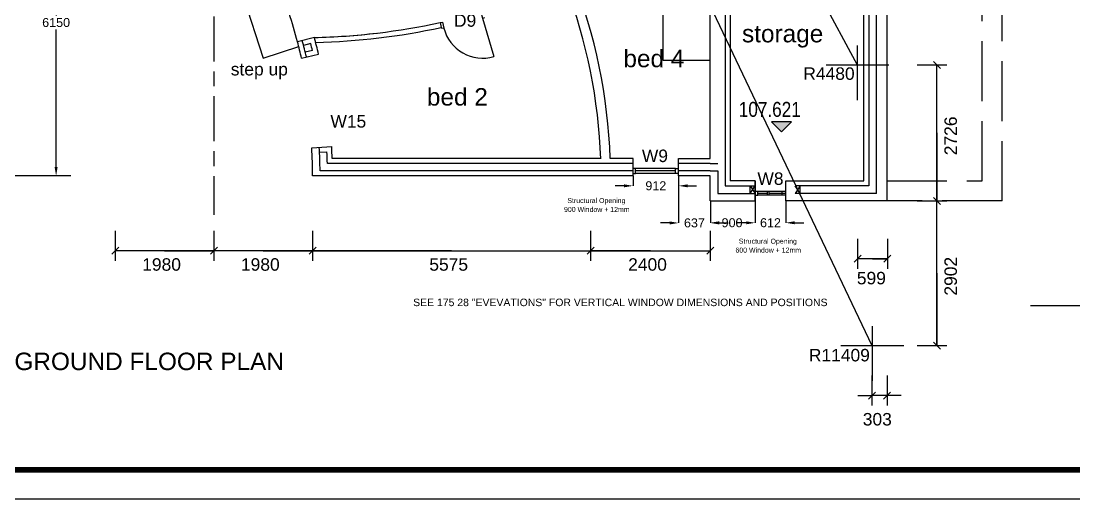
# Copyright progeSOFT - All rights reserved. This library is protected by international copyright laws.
# Model space of a CAD drawing. Header units: millimetres. Extents: x 0 to 51125, y 837 to 28055.
# Drawn here: x 18726 to 39841, y 837 to 10417 of the extents above; entities that cross this region are included whole.
import ezdxf

# ---------------------------------------------------------------- set-up
doc = ezdxf.new("R2010")
doc.units = ezdxf.units.MM
doc.linetypes.add('CENTER', pattern=[16, 9, -2, 3, -2])
doc.linetypes.add('DASHDOT', pattern=[16, 12, -4])
for name, color, linetype, true_color in [('1', 7, 'Continuous', 0xffffff), ('CAVITY', 7, 'Continuous', 0xffffff), ('NEW_LGF', 7, 'Continuous', 0xffffff), ('Spot Heights', 7, 'Continuous', 0xffffff)]:
    doc.layers.add(name, color=color, linetype=linetype, true_color=true_color)
doc.layers.add('Dimensions2', color=230, linetype='Continuous')
doc.layers.add('TitleBlock', color=7, linetype='Continuous')
doc.styles.add('ARIALN', font='ARIALN.TTF', dxfattribs={"height": 0.2})
doc.styles.add('Roman', font='romans')
doc.styles.get("Standard").update_dxf_attribs({"font": 'arial.ttf'})
doc.dimstyles.new('Arch', dxfattribs={"dimtxt": 180, "dimasz": 180, "dimexe": 0.18, "dimexo": 0.0625, "dimgap": 2, "dimtad": 0, "dimtih": 1, "dimtoh": 1, "dimdec": 0, "dimzin": 0, "dimdsep": 46, "dimtxsty": 'Standard', "dimcen": 0.09, "dimadec": 0, "dimazin": 0, "dimtfac": 1, "dimtdec": 4, "dimtofl": 0, "dimtmove": 0, "dimatfit": 3, "dimfxl": 1, "dimtolj": 1, "dimtzin": 0, "dimarcsym": 0})
doc.dimstyles.new('ISO-25', dxfattribs={"dimtxt": 2.5, "dimasz": 2.5, "dimexe": 1.25, "dimexo": 0.625, "dimtad": 1, "dimtxsty": 'Standard', "dimcen": 2.5, "dimadec": 0, "dimazin": 0, "dimtfac": 1, "dimtmove": 0, "dimatfit": 3, "dimfxl": 1, "dimarcsym": 0})

# ---------------------------------------------------------------- blocks, each defined once
blk = doc.blocks.new('A3E61BD9')
at = {"layer": 'Spot Heights', "linetype": 'Continuous', "ltscale": 100}
blk.add_hatch(color=15, dxfattribs=at).paths.add_polyline_path([(776, 200), (1176, 200), (976, 0)])
at = {"layer": 'Spot Heights', "color": 2, "linetype": 'Continuous', "ltscale": 100}
for p, q in [((776, 200), (976, 0)), ((1176, 200), (776, 200)), ((976, 0), (1176, 200))]:
    blk.add_line(p, q, dxfattribs=at)
at = {"layer": 'Spot Heights', "color": 15, "linetype": 'Continuous', "ltscale": 100, "style": 'ARIALN'}
blk.add_text('107.621', height=300, rotation=359.9494, dxfattribs=at).set_placement((122, 301))
blk = doc.blocks.new('18D58DFA')
at = {"layer": '1', "color": 9, "linetype": 'Continuous', "ltscale": 100}
for p, q in [((1367, 1093), (1367, 0)), ((741, 706), (2002, 706))]:
    blk.add_line(p, q, dxfattribs=at)
blk.add_text('R11409', height=250, dxfattribs=at).set_placement((101, 390))
blk = doc.blocks.new('286C7CDB')
at = {"layer": 'NEW_LGF', "color": 9, "linetype": 'Continuous', "ltscale": 100}
for p, q in [((625, 1093), (625, 0)), ((0, 706), (1261, 706))]:
    blk.add_line(p, q, dxfattribs=at)
blk = doc.blocks.new('BD8DD4A7')
at = {"layer": 'NEW_LGF', "color": 2, "linetype": 'Continuous', "ltscale": 100}
for p, q in [((864, 935), (816, 921)), ((816, 921), (851, 801)), ((0, 714), (49, 724)), ((49, 724), (76, 602)), ((851, 801), (899, 815)), ((76, 602), (27, 592))]:
    blk.add_line(p, q, dxfattribs=at)
at = {"layer": 'NEW_LGF', "color": 4, "linetype": 'Continuous', "ltscale": 100}
blk.add_line((851, 801), (1077, 32), dxfattribs=at)
at = {"layer": 'NEW_LGF', "color": 2, "linetype": 'Continuous', "ltscale": 100}
blk.add_arc((851, 801), 801, 194.3393, 286.3536, dxfattribs=at)
blk.add_arc((851, 801), 801, 194.3393, 286.3536, dxfattribs=at)
blk = doc.blocks.new('*D120')
at = {"layer": 'Defpoints', "color": 0}
for p in [(31000, 7312), (31912, 7312), (31912, 7114)]:
    blk.add_point(p, dxfattribs=at)
at = {"layer": 'Dimensions2', "color": 0, "lineweight": -2}
for p, q in [((31000, 7312), (31000, 7114)), ((31912, 7312), (31912, 7114)), ((30820, 7114), (30640, 7114)), ((32092, 7114), (32272, 7114))]:
    blk.add_line(p, q, dxfattribs=at)
at = {"layer": 'Dimensions2', "color": 0}
for points in [[(30820, 7084), (30820, 7144), (31000, 7114)], [(32092, 7144), (32092, 7084), (31912, 7114)]]:
    blk.add_solid(points, dxfattribs=at)
at = {"layer": 'Dimensions2', "color": 0, "insert": (31456, 7114), "char_height": 180, "attachment_point": 5}
blk.add_mtext('\\A1;912', dxfattribs=at)
blk = doc.blocks.new('*D121')
at = {"layer": 'Defpoints', "color": 0}
for p in [(33449, 6812), (34061, 6812), (34061, 6373)]:
    blk.add_point(p, dxfattribs=at)
at = {"layer": 'Dimensions2', "color": 0, "lineweight": -2}
for p, q in [((33449, 6812), (33449, 6373)), ((34061, 6812), (34061, 6373)), ((33269, 6373), (33089, 6373)), ((34241, 6373), (34421, 6373))]:
    blk.add_line(p, q, dxfattribs=at)
at = {"layer": 'Dimensions2', "color": 0}
for points in [[(33269, 6343), (33269, 6403), (33449, 6373)], [(34241, 6403), (34241, 6343), (34061, 6373)]]:
    blk.add_solid(points, dxfattribs=at)
at = {"layer": 'Dimensions2', "color": 0, "insert": (33755, 6373), "char_height": 180, "attachment_point": 5}
blk.add_mtext('\\A1;612', dxfattribs=at)
blk = doc.blocks.new('*D123')
at = {"layer": 'Defpoints', "color": 0}
for p in [(33449, 7212), (32549, 6812), (32549, 6373)]:
    blk.add_point(p, dxfattribs=at)
at = {"layer": 'Dimensions2', "color": 0, "lineweight": -2}
for p, q in [((33449, 7212), (33449, 6373)), ((32549, 6812), (32549, 6373)), ((32729, 6373), (32736, 6373)), ((33269, 6373), (33233, 6373))]:
    blk.add_line(p, q, dxfattribs=at)
at = {"layer": 'Dimensions2', "color": 0}
for points in [[(32729, 6403), (32729, 6343), (32549, 6373)], [(33269, 6343), (33269, 6403), (33449, 6373)]]:
    blk.add_solid(points, dxfattribs=at)
at = {"layer": 'Dimensions2', "color": 0, "insert": (32985, 6373), "char_height": 180, "attachment_point": 5}
blk.add_mtext('\\A1;900', dxfattribs=at)
blk = doc.blocks.new('D1')
at = {"layer": 'NEW_LGF', "color": 9, "linetype": 'Continuous', "ltscale": 100}
for p, q in [((35494, 6712), (35494, 6112)), ((36094, 6712), (36094, 6112)), ((36094, 6312), (35494, 6312)), ((35794, 6312), (35494, 6312)), ((35794, 6312), (36094, 6312))]:
    blk.add_line(p, q, dxfattribs=at)
at = {"layer": 'NEW_LGF', "color": 4, "linetype": 'Continuous', "ltscale": 100}
for p, q in [((35424, 6242), (35565, 6383)), ((36164, 6383), (36023, 6242))]:
    blk.add_line(p, q, dxfattribs=at)
blk = doc.blocks.new('*D133')
at = {"layer": 'Defpoints', "color": 0}
for p in [(19723, 13462), (19429, 7312), (19723, 7312)]:
    blk.add_point(p, dxfattribs=at)
at = {"layer": 'Dimensions2', "color": 0, "lineweight": -2}
for p, q in [((19723, 13462), (19429, 13462)), ((19429, 13282), (19429, 10529)), ((19429, 7492), (19429, 10245)), ((19723, 7312), (19429, 7312))]:
    blk.add_line(p, q, dxfattribs=at)
at = {"layer": 'Dimensions2', "color": 0}
for points in [[(19459, 13282), (19399, 13282), (19429, 13462)], [(19399, 7492), (19459, 7492), (19429, 7312)]]:
    blk.add_solid(points, dxfattribs=at)
at = {"layer": 'Dimensions2', "color": 0, "insert": (19429, 10387), "char_height": 180, "attachment_point": 5}
blk.add_mtext('\\A1;6150', dxfattribs=at)
blk = doc.blocks.new('*D134')
at = {"layer": 'Defpoints', "color": 0}
for p in [(19429, 19612), (18572, 7312), (19429, 7312)]:
    blk.add_point(p, dxfattribs=at)
at = {"layer": 'Dimensions2', "color": 0, "lineweight": -2}
for p, q in [((19429, 19612), (18572, 19612)), ((18572, 19432), (18572, 13604)), ((18572, 7492), (18572, 13320)), ((19429, 7312), (18572, 7312))]:
    blk.add_line(p, q, dxfattribs=at)
at = {"layer": 'Dimensions2', "color": 0}
for points in [[(18602, 19432), (18542, 19432), (18572, 19612)], [(18542, 7492), (18602, 7492), (18572, 7312)]]:
    blk.add_solid(points, dxfattribs=at)
at = {"layer": 'Dimensions2', "color": 0, "insert": (18572, 13462), "char_height": 180, "attachment_point": 5}
blk.add_mtext('\\A1;12300', dxfattribs=at)
blk = doc.blocks.new('Architectural Title Block')
blk.add_line((0, 0), (34.5, 0))
at = {"const_width": 0.1}
blk.add_lwpolyline([(1.5, 0.5), (33, 0.5, 0.4142136), (34, 1.5), (34, 21.5, 0.4142136), (33, 22.5), (1.5, 22.5, 0.4142136), (0.5, 21.5), (0.5, 1.5, 0.4142136)], format="xyb", close=True, dxfattribs=at)
at = {"color": 0, "style": 'Roman', "flags": 8}
for tag, p in [('FNAME', (-0.05, 6)), ('REVDATE', (-0.05, 3)), ('USER', (-0.05, 0))]:
    blk.add_attdef(tag, p, '', height=0.15, rotation=90, dxfattribs=at)
blk = doc.blocks.new('*D140')
at = {"layer": 'Defpoints', "color": 0}
for p in [(31912, 7312), (32549, 6812), (32549, 6370)]:
    blk.add_point(p, dxfattribs=at)
at = {"layer": 'Dimensions2', "color": 0, "lineweight": -2}
for p, q in [((31912, 7312), (31912, 6369)), ((32549, 6812), (32549, 6369)), ((31732, 6370), (31552, 6370)), ((32729, 6370), (32909, 6370))]:
    blk.add_line(p, q, dxfattribs=at)
at = {"layer": 'Dimensions2', "color": 0}
for points in [[(31732, 6340), (31732, 6400), (31912, 6370)], [(32729, 6400), (32729, 6340), (32549, 6370)]]:
    blk.add_solid(points, dxfattribs=at)
at = {"layer": 'Dimensions2', "color": 0, "insert": (32230, 6370), "char_height": 180, "attachment_point": 5}
blk.add_mtext('\\A1;637', dxfattribs=at)
blk = doc.blocks.new('pro10cam')
for p, q in [((-950, -700), (-180, -520)), ((-180, -520), (-800, -880)), ((-180, -520), (0, -520)), ((-800, -880), (-950, -700))]:
    blk.add_line(p, q)
for points in [[(-950, -2000), (0, -2000), (0, 0), (-950, 0)], [(-135, -50), (-135, -410), (-815, -410), (-815, -50)]]:
    blk.add_lwpolyline(points, close=True)
at = {"flags": 9}
blk.add_attdef('COPYRIGHT', (0, 0), '', height=0.001, dxfattribs=at)
blk = doc.blocks.new('089B8425')
at = {"layer": '1', "color": 9, "linetype": 'Continuous', "ltscale": 100}
blk.add_text('R4480', height=250, dxfattribs=at).set_placement((3711, 5509))
for points in [[(180, 10479), (5088, 180)], [(2667, 9751), (4791, 5809)]]:
    blk.add_leader(points, dimstyle='ISO-25', override={"dimasz": 200}, dxfattribs=at)

msp = doc.modelspace()

# ---------------------------------------------------------------- linework, layer by layer
at = {"layer": '1', "color": 2, "linetype": 'Continuous', "ltscale": 100}
for p, q in [((23149.2, 11003.2), (23580.5, 9672.7)), ((23580.5, 9672.7), (24294, 9904)), ((32848.7, 7112.2), (33448.7, 7112.2)), ((33348.7, 6962.2), (33348.7, 7112.2)), ((35728.7, 7112.2), (34248.7, 7112.2)), ((34348.7, 6962.2), (34348.7, 7112.2)), ((32698.7, 6962.2), (33448.7, 6962.2)), ((35878.7, 6962.2), (34248.7, 6962.2))]:
    msp.add_line(p, q, dxfattribs=at)
at = {"layer": '1', "color": 4, "linetype": 'Continuous', "ltscale": 100}
for p, q in [((33448.7, 7212.2), (32948.7, 7212.2)), ((33448.7, 6812.2), (33448.7, 7212.2)), ((34060.7, 7212.2), (35628.7, 7212.2)), ((34060.7, 6812.2), (34060.7, 7212.2)), ((32548.7, 6812.2), (33448.7, 6812.2)), ((36093.7, 6812.2), (34060.7, 6812.2))]:
    msp.add_line(p, q, dxfattribs=at)
at = {"layer": '1', "color": 3, "linetype": 'Continuous', "ltscale": 100}
for p, q in [((33498.7, 6999.7), (33448.7, 6999.7)), ((33498.7, 6924.7), (33498.7, 6999.7)), ((34060.7, 6999.7), (33498.7, 6999.7)), ((33689.1, 6999.7), (33689.1, 6924.7)), ((33729.8, 6924.7), (33729.8, 6999.7)), ((33991.4, 6924.4), (33991.4, 6999.4)), ((33448.7, 6924.7), (33498.7, 6924.7)), ((33689.1, 6962.2), (33498.7, 6962.2)), ((34060.7, 6924.7), (33498.7, 6924.7)), ((34060.7, 6962.2), (33729.8, 6962.2))]:
    msp.add_line(p, q, dxfattribs=at)
at = {"layer": '1', "color": 4, "linetype": 'Continuous', "ltscale": 100}
msp.add_arc((36884.7, 19661.9), 10296, 259.48854, 259.60798, dxfattribs=at)
msp.add_arc((36884.7, 19661.9), 10296, 259.48854, 259.60798, dxfattribs=at)
at = {"layer": 'CAVITY', "color": 2, "linetype": 'Continuous', "ltscale": 100}
for p, q in [((33348.7, 6962.2), (33448.7, 7112.2)), ((33348.7, 7112.2), (33448.7, 6962.2)), ((34348.7, 6962.2), (34248.7, 7112.2)), ((34348.7, 7112.2), (34248.7, 6962.2))]:
    msp.add_line(p, q, dxfattribs=at)
at = {"layer": 'Dimensions2'}
msp.add_line((38968.9, 4716.7), (40718.1, 4716.7), dxfattribs=at)
at = {"layer": 'NEW_LGF', "color": 4, "linetype": 'Continuous', "ltscale": 100}
for p, q in [((36093.7, 6812.2), (36093.7, 20112.2)), ((35628.7, 7212.2), (35628.7, 19712.2)), ((32548.7, 7662.2), (32548.7, 11631.1)), ((32948.7, 11371), (32948.7, 7212.2)), ((24608.1, 10087.4), (24269.7, 9998.3)), ((24349.5, 9674.7), (24690.6, 9753.2)), ((37023, 9609.4), (37164.5, 9467.9)), ((24556, 7878.7), (24955.3, 7901.8)), ((30351.4, 7662.2), (24966.5, 7662.2)), ((30999.5, 7662.2), (30541.5, 7662.2)), ((30999.5, 7312.2), (30999.5, 7662.2)), ((31911.5, 7662.2), (32548.7, 7662.2)), ((31911.5, 7312.2), (31911.5, 7662.2)), ((30999.5, 7312.2), (24573.7, 7312.2)), ((32548.7, 7312.2), (31911.5, 7312.2)), ((32548.7, 6812.2), (32548.7, 7312.2)), ((37023, 6882.9), (37164.5, 6741.5)), ((20543, 5741.7), (20684.5, 5883.1)), ((22664.5, 5883.1), (22523, 5741.7)), ((22523, 5741.7), (22664.5, 5883.1)), ((24644.5, 5883.1), (24503, 5741.7)), ((24503, 5741.7), (24644.5, 5883.1)), ((30219.5, 5883.1), (30078, 5741.7)), ((32619.5, 5883.1), (32478, 5741.7)), ((37164.5, 3839.2), (37023, 3980.6)), ((35861.6, 2980.6), (35720.2, 2839.2)), ((36023, 2839.2), (36164.5, 2980.6))]:
    msp.add_line(p, q, dxfattribs=at)
at = {"layer": 'NEW_LGF', "color": 2, "linetype": 'Continuous', "ltscale": 100}
for p, q in [((35878.7, 6962.2), (35878.7, 19962.2)), ((35728.7, 19812.2), (35728.7, 7112.2)), ((32848.7, 11329.7), (32848.7, 7112.2)), ((24536.5, 9965.1), (24391.4, 9927)), ((24570.3, 9828.1), (24424.4, 9793.1)), ((24711, 7787.5), (24860.9, 7794.8)), ((30999.5, 7412.2), (24722.7, 7412.2)), ((30999.5, 7562.2), (24869.7, 7562.2)), ((31049.5, 7462.2), (30999.5, 7462.2)), ((31049.5, 7362.2), (31049.5, 7462.2)), ((31849.5, 7412.2), (31049.5, 7412.2)), ((31849.5, 7362.2), (31849.5, 7462.2)), ((31849.5, 7462.2), (31911.5, 7462.2)), ((32548.7, 7562.2), (31911.5, 7562.2)), ((32548.7, 7412.2), (31911.5, 7412.2)), ((32548.7, 7562.2), (32698.7, 7562.2)), ((32548.7, 7412.2), (32698.7, 7412.2)), ((32698.7, 7412.2), (32698.7, 6962.2)), ((30999.5, 7362.2), (31049.5, 7362.2)), ((31911.5, 7362.2), (31849.5, 7362.2)), ((20613.8, 6212.4), (20613.8, 5612.4)), ((22593.8, 6212.4), (22593.8, 5612.4)), ((22593.8, 6212.4), (22593.8, 5612.4)), ((24573.8, 6212.4), (24573.8, 5612.4)), ((24573.8, 6212.4), (24573.8, 5612.4)), ((30148.8, 6212.4), (30148.8, 5612.4)), ((30148.8, 6212.4), (30148.8, 5612.4)), ((32548.8, 6212.4), (32548.8, 5612.4)), ((22593.8, 5812.4), (20613.8, 5812.4)), ((21603.8, 5812.4), (20613.8, 5812.4)), ((21603.8, 5812.4), (22593.8, 5812.4)), ((24573.8, 5812.4), (22593.8, 5812.4)), ((23583.8, 5812.4), (22593.8, 5812.4)), ((23583.8, 5812.4), (24573.8, 5812.4)), ((27361.3, 5812.4), (24573.8, 5812.4)), ((24573.8, 5812.4), (30148.8, 5812.4)), ((27361.3, 5812.4), (30148.8, 5812.4)), ((31348.8, 5812.4), (30148.8, 5812.4)), ((30148.8, 5812.4), (32548.8, 5812.4)), ((31348.8, 5812.4), (32548.8, 5812.4))]:
    msp.add_line(p, q, dxfattribs=at)
at = {"layer": 'NEW_LGF', "color": 3, "linetype": 'DASHDOT', "ltscale": 100}
for p, q in [((37998.7, 7212.2), (37998.7, 13747.2)), ((38398.7, 6812.2), (38398.7, 13347.2)), ((36093.7, 7212.2), (37998.7, 7212.2)), ((38398.7, 6812.2), (36093.7, 6812.2))]:
    msp.add_line(p, q, dxfattribs=at)
at = {"layer": 'NEW_LGF', "color": 1, "linetype": 'CENTER', "ltscale": 100}
msp.add_line((22593.7, 13708.7), (22593.7, 6533.7), dxfattribs=at)
at = {"layer": 'NEW_LGF', "color": 3, "linetype": 'Continuous', "ltscale": 100}
msp.add_line((27129.3, 10386.5), (27150.7, 10288.8), dxfattribs=at)
at = {"layer": 'NEW_LGF', "color": 9, "linetype": 'Continuous', "ltscale": 100}
for p, q in [((36693.8, 9538.7), (37293.8, 9538.7)), ((37093.8, 6812.2), (37093.8, 9538.7)), ((37093.8, 8175.4), (37093.8, 9538.7)), ((37093.8, 8175.4), (37093.8, 6812.2)), ((36693.8, 6812.2), (37293.8, 6812.2)), ((36693.8, 6812.2), (37293.8, 6812.2)), ((37093.8, 3909.9), (37093.8, 6812.2)), ((37093.8, 5361.1), (37093.8, 6812.2)), ((37093.8, 5361.1), (37093.8, 3909.9)), ((36693.8, 3909.9), (37293.8, 3909.9)), ((35790.9, 3309.9), (35790.9, 2709.9)), ((36093.8, 3309.9), (36093.8, 2709.9)), ((35508.1, 2909.9), (35790.9, 2909.9)), ((36093.8, 2909.9), (35790.9, 2909.9)), ((36376.6, 2909.9), (36093.8, 2909.9))]:
    msp.add_line(p, q, dxfattribs=at)
at = {"layer": 'NEW_LGF', "color": 1, "linetype": 'Continuous', "ltscale": 100}
for p, q in [((31849.5, 7462.2), (31049.5, 7462.2)), ((31849.5, 7362.2), (31049.5, 7362.2))]:
    msp.add_line(p, q, dxfattribs=at)
at = {"layer": 'NEW_LGF', "color": 4, "linetype": 'Continuous', "ltscale": 100}
for centre, radius, start, end in [((19452.7, 7262.6), 11096, 2.06414, 21.2685), ((19452.7, 7262.6), 11096, 2.06414, 21.2685), ((19452.7, 7262.6), 10906, 2.06414, 20.68382), ((19452.7, 7262.6), 10906, 2.06414, 20.68382), ((13877.7, 7262.6), 10746, 12.97151, 14.74889), ((13877.7, 7262.6), 11096, 12.97151, 14.74889), ((13877.7, 7262.6), 11096, 12.97151, 14.74889), ((13694.8, 7254.7), 10879.1, 0.30321, 3.28851), ((13877.7, 7262.6), 11096, 2.06414, 3.30242), ((13877.7, 7262.6), 11096, 2.06414, 3.30242)]:
    msp.add_arc(centre, radius, start, end, dxfattribs=at)
at = {"layer": 'NEW_LGF', "color": 2, "linetype": 'Continuous', "ltscale": 100}
for centre, radius, start, end in [((13926.1, 7275.3), 10696, 14.74889, 21.1732), ((13877.7, 7262.6), 10846, 12.97151, 14.74889), ((13877.7, 7262.6), 10846, 12.97151, 14.74889), ((13877.7, 7262.6), 10996, 13.49258, 14.22782), ((13877.7, 7262.6), 10996, 13.49258, 14.22782), ((13877.7, 7262.6), 10846, 0.79062, 3.30242), ((13877.7, 7262.6), 10846, 0.79062, 3.30242), ((13877.7, 7262.6), 10996, 1.56159, 2.77414), ((13877.7, 7262.6), 10996, 1.56159, 2.77414)]:
    msp.add_arc(centre, radius, start, end, dxfattribs=at)
at = {"layer": 'NEW_LGF', "color": 3, "linetype": 'Continuous', "ltscale": 100}
for radius, start, end in [(13504, 271.37162, 282.15968), (13504, 271.37162, 276.68109), (13604, 271.4697, 282.15968), (13604, 271.4697, 282.15968)]:
    msp.add_arc((24284.9, 23587.5), radius, start, end, dxfattribs=at)

# ---------------------------------------------------------------- block references
at = {"layer": '1'}
for name, p in [('089B8425', (30702.9, 3729.9)), ('18D58DFA', (34424.3, 3204.3))]:
    msp.add_blockref(name, p, dxfattribs=at)
at = {"layer": 'Dimensions2'}
for name, p in [('pro10cam', (32548.7, 11631.1)), ('D1', (6.6, -659.9))]:
    msp.add_blockref(name, p, dxfattribs=at)
at = {"layer": 'NEW_LGF'}
for name, p in [('BD8DD4A7', (27129.3, 9672.7)), ('286C7CDB', (34869.2, 8833.1))]:
    msp.add_blockref(name, p, dxfattribs=at)
at = {"layer": 'Spot Heights'}
msp.add_blockref('A3E61BD9', (32997.8, 8196.2), dxfattribs=at)
at = {"layer": 'TitleBlock', "xscale": 1163.986673439728, "yscale": 1163.986673439728, "zscale": 1163.986673439728}
msp.add_blockref('Architectural Title Block', (10967.2, 837), dxfattribs=at)

# ---------------------------------------------------------------- texts
at = {"layer": '1', "color": 15, "linetype": 'Continuous', "ltscale": 100}
msp.add_text('step up', height=250, dxfattribs=at).set_placement((22931.7, 9326.8))
at = {"layer": 'Dimensions2'}
for s, p in [('Structural Opening', (29681.5, 6769.3)), ('900 Window + 12mm', (29614.4, 6590.2)), ('Structural Opening', (33119.8, 5954.3)), ('600 Window + 12mm', (33052.7, 5775.2))]:
    msp.add_text(s, height=100, dxfattribs=at).set_placement(p)
at = {"layer": 'NEW_LGF', "color": 9, "linetype": 'Continuous', "ltscale": 100}
for s, p in [('D9', (27407.7, 10303)), ('W15', (24930.1, 8281)), ('W9', (31176.3, 7590.1)), ('W8', (33493.4, 7133.1)), ('599', (35487.2, 5139)), ('303', (35606.3, 2309.9))]:
    msp.add_text(s, height=250, dxfattribs=at).set_placement(p)
at = {"layer": 'NEW_LGF', "color": 15, "linetype": 'Continuous', "ltscale": 100}
for s, p in [('storage', (33184.1, 9990.4)), ('bed 4', (30805.7, 9491.7)), ('bed 2', (26864.3, 8722.6)), ('LOWER GROUND FLOOR PLAN', (16663.4, 3419.8))]:
    msp.add_text(s, height=350, dxfattribs=at).set_placement(p)
at = {"layer": 'NEW_LGF', "color": 9, "linetype": 'Continuous', "ltscale": 100}
for s, p in [('2726', (37493.8, 7727.4)), ('2902', (37493.8, 4913.1))]:
    msp.add_text(s, height=250, rotation=90, dxfattribs=at).set_placement(p)
at = {"layer": 'NEW_LGF', "color": 3, "linetype": 'Continuous', "ltscale": 100}
for s, p in [('1980', (21155.8, 5412.4)), ('1980', (23135.8, 5412.4)), ('5575', (26913.3, 5412.4)), ('2400', (30900.8, 5412.4))]:
    msp.add_text(s, height=250, dxfattribs=at).set_placement(p)
at = {"layer": 'TitleBlock'}
msp.add_text('SEE 175 28 "EVEVATIONS" FOR VERTICAL WINDOW DIMENSIONS AND POSITIONS', height=150, dxfattribs=at).set_placement((26589.1, 4702.1))

# ---------------------------------------------------------------- dimensions: what is measured, and where the dimension line sits
at = {"layer": 'Dimensions2'}
for base, p1, p2, picture, middle in [((18572, 7312.2), (19429, 19612.2), (19429, 7312.2), '*D134', (18572, 13462.2)), ((19429.2, 7312.2), (19723.4, 13462.4), (19723.4, 7312.2), '*D133', (19429.2, 10387.3))]:
    dim = msp.add_linear_dim(base=base, p1=p1, p2=p2, angle=90, dimstyle='Arch', override={"dimgap": 50}, dxfattribs=at)
    dim.commit()
    dim.dimension.update_dxf_attribs({"geometry": picture, "text_midpoint": middle})
dim = msp.add_linear_dim(base=(31911.5, 7114), p1=(30999.5, 7312.2), p2=(31911.5, 7312.1), dimstyle='Arch', override={"dimgap": 50}, dxfattribs=at)
dim.commit()
dim.dimension.update_dxf_attribs({"geometry": '*D120', "text_midpoint": (31455.5, 7114)})
for base, p1, p2, picture, middle in [((32548.7, 6369.6), (31911.5, 7312.2), (32548.7, 6812.2), '*D140', (32230.1, 6369.6)), ((34060.7, 6373), (33448.7, 6812.2), (34060.7, 6812.2), '*D121', (33754.7, 6373))]:
    dim = msp.add_linear_dim(base=base, p1=p1, p2=p2, dimstyle='Arch', dxfattribs=at)
    dim.commit()
    dim.dimension.update_dxf_attribs({"geometry": picture, "text_midpoint": middle})
dim = msp.add_linear_dim(base=(32548.7, 6373.1), p1=(33448.7, 7212.2), p2=(32548.7, 6812.2), dimstyle='Arch', override={"dimgap": 50}, dxfattribs=at)
dim.commit()
dim.dimension.update_dxf_attribs({"geometry": '*D123', "text_midpoint": (32984.7, 6373.1), "dimtype": 160})

doc.saveas('drawing.dxf')
